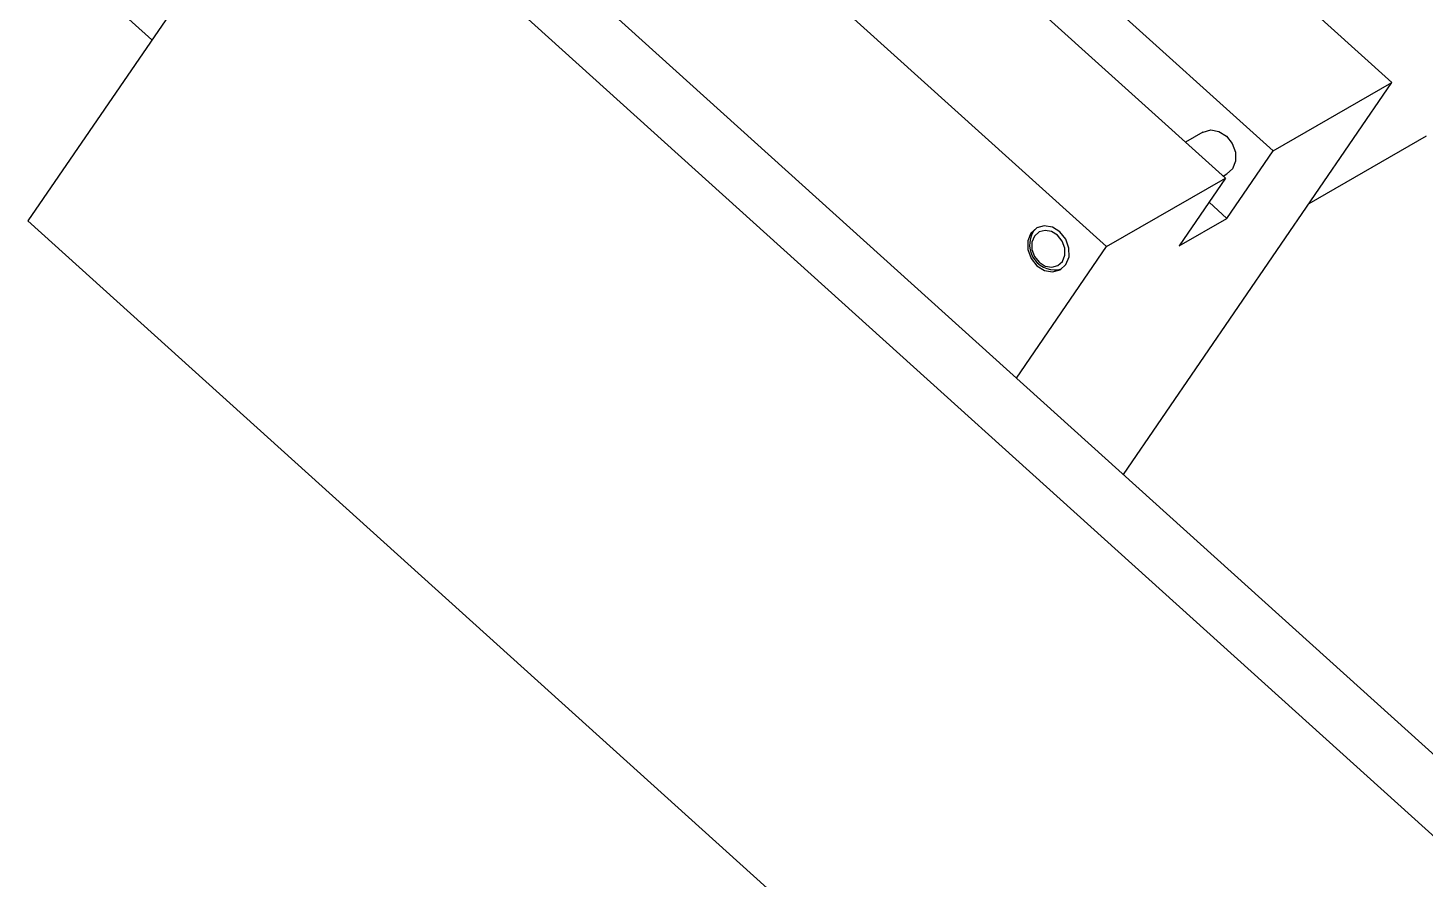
# Model space of a CAD drawing. Header units: inches. Extents: x 0 to 34.7, y 0 to 30.8.
# Drawn here: x 16.28 to 21.71, y 9.12 to 12.43 of the extents above; entities that cross this region are included whole.
import ezdxf

# ---------------------------------------------------------------- set-up
doc = ezdxf.new("R2010")
doc.units = ezdxf.units.IN
doc.header["$MEASUREMENT"] = 0

msp = doc.modelspace()

# ---------------------------------------------------------------- linework, layer by layer
at = {"color": 7, "linetype": 'Continuous', "lineweight": 25}
for p, q in [((18.4342, 14.3803), (21.1193, 11.9557)), ((18.2491, 14.2739), (20.9343, 11.8492)), ((21.5819, 12.2219), (19.3731, 14.2164)), ((20.4717, 11.5831), (18.2628, 13.5776)), ((22.1421, 9.247), (17.4959, 13.4424)), ((17.3521, 13.2544), (16.2764, 11.6837)), ((17.3521, 13.2544), (22.0665, 8.9974)), ((16.6181, 12.514), (16.7583, 12.3874)), ((20.5371, 10.6963), (21.5819, 12.2219)), ((21.1193, 11.9557), (21.5819, 12.2219)), ((20.8466, 12.0286), (20.7788, 11.9896)), ((21.2594, 11.751), (21.7162, 12.0138)), ((20.9395, 11.6932), (21.1193, 11.9557)), ((20.4717, 11.5831), (20.9343, 11.8492)), ((20.9343, 11.8492), (20.7545, 11.5868)), ((20.9251, 11.8575), (20.9401, 11.8661)), ((20.9614, 11.8859), (20.9401, 11.8661)), ((20.8703, 11.7558), (20.9395, 11.6932)), ((20.7545, 11.5868), (20.9395, 11.6932)), ((20.9908, 7.4267), (16.2764, 11.6837)), ((20.1869, 11.6415), (20.2037, 11.6584)), ((20.1214, 11.0717), (20.4717, 11.5831))]:
    msp.add_line(p, q, dxfattribs=at)
at = {"color": 7, "linetype": 'Continuous', "lineweight": 25, "flags": 128}
for points in [[(20.8466, 12.0286), (20.8477, 12.0292), (20.877, 12.0372), (20.9088, 12.0315), (20.9383, 12.013), (20.9609, 11.9845), (20.9732, 11.9503), (20.9734, 11.9157), (20.9614, 11.8859)], [(20.1777, 11.6362), (20.1656, 11.6064), (20.1658, 11.5718), (20.1781, 11.5376), (20.2008, 11.5091), (20.2302, 11.4906), (20.262, 11.4849), (20.2914, 11.4928), (20.3137, 11.5133), (20.3258, 11.5431), (20.3256, 11.5777), (20.3133, 11.6118), (20.2906, 11.6403), (20.2612, 11.6589), (20.2294, 11.6646), (20.2, 11.6566), (20.1777, 11.6362)], [(20.1913, 11.6239), (20.1816, 11.6), (20.1818, 11.5723), (20.1916, 11.545), (20.2097, 11.5222), (20.2333, 11.5074), (20.2588, 11.5028), (20.2822, 11.5092), (20.3001, 11.5256), (20.3097, 11.5494), (20.3096, 11.5771), (20.2997, 11.6044), (20.2816, 11.6272), (20.2581, 11.642), (20.2326, 11.6466), (20.2092, 11.6402), (20.1913, 11.6239)]]:
    msp.add_lwpolyline(points, dxfattribs=at)
at = {"color": 7, "linetype": 'Continuous', "lineweight": 25}
msp.add_arc((20.2704, 11.5905), 0.0978, 148.5777, 285.7563, dxfattribs=at)

doc.saveas('drawing.dxf')
